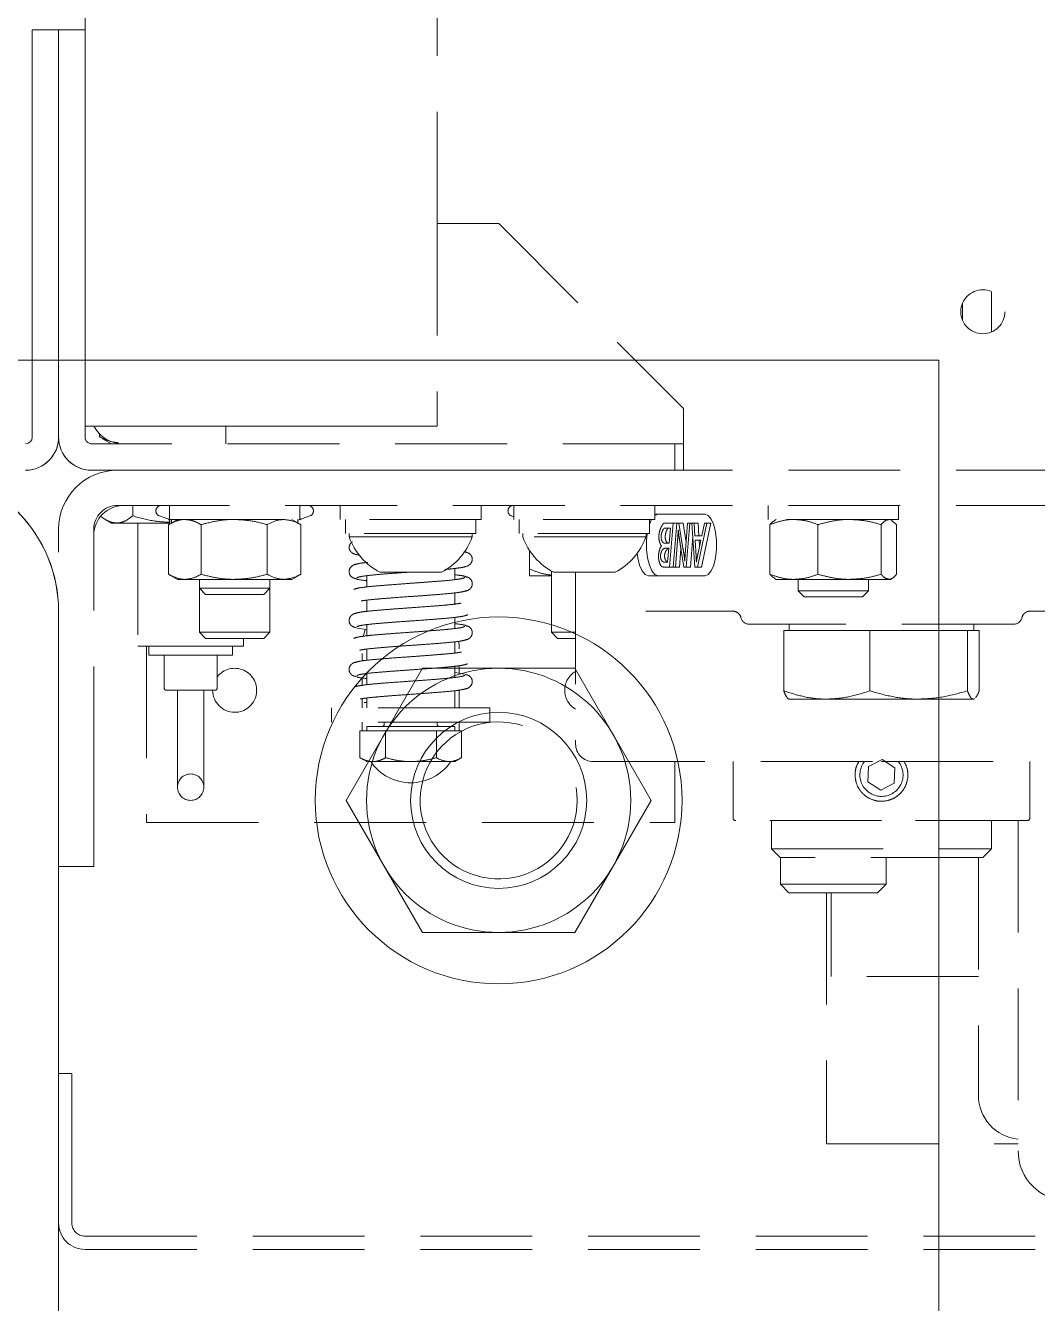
# Model space of a CAD drawing. Header units: millimetres. Extents: x 5227 to 261376, y 53707 to 123566.
# Drawn here: x 56489.9 to 56604.8, y 106778.9 to 106924 of the extents above; entities that cross this region are included whole.
import ezdxf

# ---------------------------------------------------------------- set-up
doc = ezdxf.new("R2010")
doc.units = ezdxf.units.MM
doc.linetypes.add('HIDDEN', pattern=[9.525, 6.35, -3.175])
doc.layers.get('0').update_dxf_attribs({"lineweight": 0})
for name, color, linetype, lineweight in [('PV_DIMENTION_SECOND_ROMANS', 7, 'Continuous', 0), ('PV_STEEL_BOX&PIPE_SECTION', 6, 'Continuous', 0), ('PV_STEEL_PLATE', 4, 'Continuous', 0)]:
    doc.layers.add(name, color=color, linetype=linetype, lineweight=lineweight)

# ---------------------------------------------------------------- blocks, each defined once
blk = doc.blocks.new('SHS 200X8.0TK')
at = {"layer": 'PV_STEEL_BOX&PIPE_SECTION', "linetype": 'ByBlock'}
blk.add_lwpolyline([(-84, 100), (84, 100, -0.414214), (100, 84), (100, -84, -0.414214), (84, -100), (-84, -100, -0.414214), (-100, -84), (-100, 84, -0.414214)], format="xyb", close=True, dxfattribs=at)
blk = doc.blocks.new('G$C8B689587')
at = {"color": 0}
blk.add_lwpolyline([(-18, -10.39), (0, -20.78), (18, -10.39), (18, 10.39), (0, 20.78), (-18, 10.39)], close=True, dxfattribs=at)
for radius in [25, 12]:
    blk.add_circle((0, 0), radius, dxfattribs=at)
at = {"color": 8}
blk.add_circle((0, 0), 18, dxfattribs=at)
blk.add_arc((0, 0), 10.7, 260.6127, 197.7322, dxfattribs=at)
blk = doc.blocks.new('G$C42F62ED0')
at = {"layer": 'PV_STEEL_PLATE'}
blk.add_lwpolyline([(112.5, 200), (112.5, -200), (-112.5, -200), (-112.5, 200)], close=True, dxfattribs=at)
at = {"xscale": 0.8333333333333334, "yscale": 0.8333333333333334, "zscale": 0.8333333333333334, "rotation": 180}
blk.add_blockref('G$C8B689587', (62.5, 150), dxfattribs=at)
at = {"layer": 'PV_STEEL_BOX&PIPE_SECTION', "linetype": 'ByBlock'}
blk.add_blockref('SHS 200X8.0TK', (0, 0), dxfattribs=at)
blk = doc.blocks.new('5251YJ5ET1M5TU')
at = {"color": 252, "linetype": 'HIDDEN', "lineweight": 0, "ltscale": 2}
for p, q in [((51918.39, 114445.35), (51918.39, 109855.35)), ((51958.39, 109878.35), (51958.39, 109980.35)), ((51915.39, 109900.35), (51918.39, 109900.35)), ((51918.39, 109900.35), (51918.39, 109854.1)), ((51963.12, 109878.35), (51958.39, 109878.35)), ((51958.39, 109878.35), (51958.39, 109855.35)), ((51963.12, 109878.35), (51965.39, 109878.35)), ((51965.39, 109878.35), (51986.39, 109857.35)), ((52018.07, 109867.42), (52018.07, 109869.29)), ((52021.37, 109866.05), (52021.37, 109870.65)), ((51986.39, 109857.35), (51986.39, 109855.09)), ((51934.39, 109855.35), (51934.39, 109853.35)), ((51952.39, 109855.35), (51958.39, 109855.35)), ((51986.39, 109850.35), (51986.39, 109855.09)), ((51985.39, 109853.35), (51919.14, 109853.35)), ((51920.02, 109854.16), (51920.02, 109854.51)), ((51920.4, 109853.94), (51920.02, 109854.16)), ((51920.38, 109853.93), (51921.39, 109853.35)), ((51985.28, 109853.35), (51985.59, 109853.35)), ((51985.39, 109853.35), (51985.39, 109850.35)), ((51985.59, 109853.35), (51986.39, 109853.35)), ((51985.39, 109850.35), (51919.14, 109850.35)), ((51921.39, 109850.35), (51921.31, 109850.31)), ((51922.09, 109850.35), (52345.39, 109850.35)), ((51922.09, 109846.35), (52345.39, 109846.35)), ((51923.81, 109846.35), (51923.81, 109845.16)), ((51927.99, 109846.35), (51927.99, 109844.75)), ((51942.79, 109844.75), (51942.79, 109846.35)), ((51947.39, 109846.35), (51947.39, 109844.75)), ((51963.39, 109844.75), (51963.39, 109846.35)), ((51967.12, 109846.35), (51967.12, 109844.75)), ((51983.12, 109844.75), (51983.12, 109846.35)), ((51995.99, 109846.35), (51995.99, 109844.75)), ((52010.79, 109844.75), (52010.79, 109846.35)), ((51920.75, 109844.72), (51921.39, 109844.35)), ((51926.84, 109845.15), (51928.2, 109844.66)), ((51928.89, 109844.75), (51927.85, 109844.15)), ((51927.99, 109844.75), (51942.79, 109844.75)), ((51928.2, 109844.35), (51928.2, 109844.75)), ((51942.93, 109844.15), (51941.89, 109844.75)), ((51942.58, 109844.66), (51943.93, 109845.15)), ((51942.58, 109844.35), (51942.58, 109844.75)), ((51942.93, 109844.79), (51942.85, 109844.71)), ((51963.39, 109844.75), (51947.39, 109844.75)), ((51947.99, 109844.75), (51947.99, 109843.15)), ((51962.79, 109843.15), (51962.79, 109844.75)), ((51966.84, 109845.15), (51967.12, 109845.05)), ((51983.12, 109844.75), (51967.12, 109844.75)), ((51967.72, 109844.75), (51967.72, 109843.15)), ((51982.52, 109843.15), (51982.52, 109844.75)), ((51982.76, 109844.75), (51982.52, 109844.2)), ((51983.12, 109845.35), (51988.83, 109845.35)), ((52010.79, 109844.75), (51995.99, 109844.75)), ((51996.89, 109844.75), (51996.71, 109844.65)), ((52010.07, 109844.65), (52009.89, 109844.75)), ((52010.06, 109844.61), (52010.58, 109844.17)), ((51915.39, 109764.85), (51915.39, 109843.65)), ((51919.39, 109815.35), (51919.39, 109843.65)), ((51921.39, 109844.35), (51921.97, 109844.35)), ((51921.97, 109844.35), (51928.02, 109844.35)), ((51924.39, 109844.35), (51924.39, 109830.35)), ((51927.88, 109838.53), (51927.88, 109844.17)), ((51931.58, 109838.53), (51931.58, 109844.17)), ((51939.09, 109838.53), (51939.09, 109844.17)), ((51942.89, 109838.53), (51942.89, 109844.17)), ((51962.79, 109843.15), (51947.99, 109843.15)), ((51948.39, 109843.15), (51948.39, 109842.77)), ((51962.39, 109842.77), (51962.39, 109843.15)), ((51982.52, 109843.15), (51967.72, 109843.15)), ((51968.12, 109843.15), (51968.12, 109842.77)), ((51982.12, 109842.77), (51982.12, 109843.15)), ((51984.2, 109843.75), (51984.66, 109843.75)), ((51984.25, 109844.35), (51985.19, 109844.35)), ((51984.89, 109843.78), (51984.44, 109843.78)), ((51984.75, 109842.06), (51984.89, 109843.78)), ((51985.19, 109844.35), (51984.79, 109839.35)), ((51985.19, 109844.35), (51985.61, 109844.35)), ((51985.22, 109839.35), (51985.61, 109844.35)), ((51985.61, 109844.35), (51985.86, 109844.35)), ((51985.86, 109844.35), (51986.32, 109841.46)), ((51985.86, 109844.35), (51986.33, 109844.35)), ((51986.68, 109842.15), (51986.33, 109844.35)), ((51986.61, 109841.3), (51986.85, 109844.35)), ((51987.1, 109844.35), (51986.7, 109839.35)), ((51986.85, 109844.35), (51987.1, 109844.35)), ((51987.1, 109844.35), (51987.34, 109844.35)), ((51987.66, 109839.35), (51987.34, 109844.35)), ((51987.34, 109844.35), (51987.59, 109844.35)), ((51987.59, 109844.35), (51987.68, 109842.91)), ((51987.59, 109844.35), (51988.05, 109844.35)), ((51989.03, 109844.35), (51987.96, 109839.35)), ((51988.14, 109842.91), (51988.05, 109844.35)), ((51988.42, 109839.35), (51989.49, 109844.35)), ((51988.45, 109842.91), (51988.75, 109844.35)), ((51988.75, 109844.35), (51989.03, 109844.35)), ((51989.03, 109844.35), (51989.49, 109844.35)), ((51996.2, 109838.53), (51996.2, 109844.17)), ((52001.65, 109838.53), (52001.65, 109844.17)), ((52008.84, 109838.53), (52008.84, 109844.17)), ((52010.58, 109838.53), (52010.58, 109844.17)), ((51957.08, 109842.77), (51948.39, 109842.77)), ((51962.39, 109842.77), (51957.08, 109842.77)), ((51982.12, 109842.77), (51968.12, 109842.77)), ((51968.2, 109842.53), (51968.2, 109842.57)), ((51984.25, 109842.06), (51984.75, 109842.06)), ((51985.7, 109842.29), (51985.46, 109839.35)), ((51987.16, 109839.35), (51987.44, 109842.83)), ((51987.68, 109842.91), (51988.45, 109842.91)), ((51988.34, 109842.4), (51987.71, 109842.4)), ((51987.71, 109842.4), (51987.78, 109841.14)), ((51988.03, 109840.92), (51988.34, 109842.4)), ((51988.17, 109842.4), (51988.21, 109841.78)), ((51968.89, 109841.24), (51968.89, 109839.15)), ((51984.71, 109841.49), (51984.3, 109841.49)), ((51984.58, 109839.92), (51984.71, 109841.49)), ((51985.93, 109839.35), (51986.09, 109841.42)), ((51986.43, 109839.35), (51986.12, 109841.23)), ((51956.23, 109838.75), (51951.89, 109838.75)), ((51958.89, 109838.75), (51956.23, 109838.75)), ((51960.39, 109837.92), (51960.39, 109839.19)), ((51971.39, 109838.88), (51971.39, 109831.94)), ((51978.62, 109838.75), (51971.62, 109838.75)), ((51974.12, 109838.75), (51974.12, 109819.25)), ((51984.16, 109839.92), (51984.58, 109839.92)), ((51984.79, 109839.35), (51984.19, 109839.35)), ((51985.22, 109839.35), (51984.79, 109839.35)), ((51985.46, 109839.35), (51985.22, 109839.35)), ((51985.46, 109839.35), (51985.93, 109839.35)), ((51986.7, 109839.35), (51986.43, 109839.35)), ((51987.16, 109839.35), (51986.7, 109839.35)), ((51987.96, 109839.35), (51987.66, 109839.35)), ((51988.42, 109839.35), (51987.96, 109839.35)), ((51927.85, 109838.55), (51928.89, 109837.95)), ((51928.89, 109837.95), (51929.73, 109837.95)), ((51929.73, 109837.95), (51935.33, 109837.95)), ((51931.39, 109837.95), (51931.39, 109836.94)), ((51935.33, 109837.95), (51940.99, 109837.95)), ((51939.39, 109836.94), (51939.39, 109837.95)), ((51940.99, 109837.95), (51941.89, 109837.95)), ((51941.89, 109837.95), (51942.93, 109838.55)), ((51950.39, 109838.36), (51950.39, 109837.09)), ((51971.39, 109838.35), (51968.89, 109838.35)), ((51988.83, 109838.35), (51982.39, 109838.35)), ((51996.71, 109838.06), (51996.89, 109837.95)), ((51996.89, 109837.95), (51998.92, 109837.95)), ((51998.92, 109837.95), (52005.25, 109837.95)), ((51999.39, 109837.95), (51999.39, 109836.64)), ((52005.25, 109837.95), (52009.71, 109837.95)), ((52007.39, 109836.64), (52007.39, 109837.95)), ((52009.71, 109837.95), (52009.89, 109837.95)), ((52009.89, 109837.95), (52010.07, 109838.06)), ((51931.39, 109836.94), (51931.39, 109831.94)), ((51931.39, 109836.94), (51932.08, 109836.25)), ((51931.39, 109836.94), (51939.39, 109836.94)), ((51932.08, 109836.25), (51938.7, 109836.25)), ((51938.7, 109836.25), (51939.39, 109836.94)), ((51939.39, 109831.94), (51939.39, 109836.94)), ((51960.39, 109835.14), (51960.39, 109836.41)), ((51999.39, 109836.64), (52000.08, 109835.95)), ((51999.39, 109836.64), (52007.39, 109836.64)), ((52000.08, 109835.95), (52006.7, 109835.95)), ((52006.7, 109835.95), (52007.39, 109836.64)), ((51950.39, 109835.59), (51950.39, 109834.31)), ((51960.39, 109832.37), (51960.39, 109833.64)), ((51982.1, 109834.35), (51991.93, 109834.35)), ((51991.93, 109834.35), (51991.98, 109834.36)), ((51992.89, 109833.69), (51992.88, 109833.67)), ((52024.85, 109833.67), (52024.84, 109833.69)), ((52025.76, 109834.36), (52025.8, 109834.35)), ((52025.8, 109834.35), (52035.64, 109834.35)), ((51931.39, 109831.94), (51932.08, 109831.25)), ((51931.39, 109831.94), (51937.73, 109831.94)), ((51937.73, 109831.94), (51939.39, 109831.94)), ((51938.7, 109831.25), (51939.39, 109831.94)), ((51949.26, 109832.42), (51950.39, 109832.24)), ((51950.39, 109832.81), (51950.39, 109831.54)), ((51971.39, 109831.94), (51972.08, 109831.25)), ((51971.39, 109831.94), (51974.12, 109831.94)), ((51997.76, 109832.15), (51997.76, 109825.29)), ((51997.76, 109832.15), (52002.64, 109832.15)), ((51998.37, 109832.85), (51998.37, 109832.15)), ((52002.64, 109832.15), (52007.53, 109832.15)), ((52007.53, 109832.15), (52007.53, 109825.29)), ((52007.53, 109832.15), (52013.08, 109832.15)), ((52013.08, 109832.15), (52018.63, 109832.15)), ((52018.63, 109832.15), (52018.63, 109825.29)), ((52018.63, 109832.15), (52019.3, 109832.15)), ((52019.3, 109832.15), (52019.97, 109832.15)), ((52019.37, 109832.15), (52019.37, 109832.85)), ((52019.97, 109832.15), (52019.97, 109825.29)), ((51930.39, 109830.35), (51924.39, 109830.35)), ((51925.39, 109830.35), (51925.39, 109810.35)), ((51925.64, 109830.35), (51925.64, 109829.35)), ((51936.39, 109830.35), (51930.39, 109830.35)), ((51932.08, 109831.25), (51937.33, 109831.25)), ((51935.14, 109829.35), (51935.14, 109830.35)), ((51936.39, 109830.35), (51936.39, 109831.25)), ((51937.33, 109831.25), (51938.7, 109831.25)), ((51950.39, 109830.03), (51950.39, 109828.76)), ((51960.39, 109829.59), (51960.39, 109830.86)), ((51960.86, 109830.92), (51960.89, 109830.35)), ((51960.89, 109830.35), (51960.89, 109830.08)), ((51972.08, 109831.25), (51974.12, 109831.25)), ((51930.39, 109829.35), (51925.64, 109829.35)), ((51927.39, 109829.35), (51927.39, 109825.6)), ((51935.14, 109829.35), (51930.39, 109829.35)), ((51933.39, 109825.6), (51933.39, 109829.35)), ((51949.89, 109828.69), (51949.89, 109829.54)), ((51950.39, 109827.25), (51950.39, 109825.99)), ((51960.39, 109826.81), (51960.39, 109828.08)), ((51961.5, 109827.2), (51960.39, 109827.37)), ((51960.89, 109828.14), (51960.89, 109827.3)), ((51949.89, 109825.91), (51949.89, 109826.77)), ((51930.39, 109825.35), (51927.64, 109825.35)), ((51928.89, 109825.35), (51928.89, 109819.35)), ((51933.14, 109825.35), (51930.39, 109825.35)), ((51931.89, 109819.35), (51931.89, 109825.35)), ((51949.89, 109823.35), (51949.89, 109824.41)), ((51950.39, 109824.48), (51950.39, 109823.35)), ((51960.39, 109823.35), (51960.39, 109825.31)), ((51960.89, 109825.37), (51960.89, 109823.35)), ((51998.3, 109824.39), (51998.37, 109824.35)), ((52002.64, 109824.35), (51998.37, 109824.35)), ((52002.64, 109824.35), (52013.08, 109824.35)), ((52019.3, 109824.35), (52013.08, 109824.35)), ((52019.43, 109824.43), (52019.3, 109824.35)), ((52019.3, 109824.35), (52019.37, 109824.35)), ((52019.37, 109824.35), (52019.43, 109824.39)), ((51946.39, 109823.35), (51946.39, 109821.75)), ((51964.39, 109823.35), (51946.39, 109823.35)), ((51964.39, 109821.75), (51964.39, 109823.35)), ((51964.39, 109821.75), (51946.39, 109821.75)), ((51949.89, 109820.75), (51949.89, 109821.75)), ((51952.39, 109821.75), (51952.39, 109821.5)), ((51958.39, 109821.5), (51958.39, 109821.75)), ((51960.89, 109821.75), (51960.89, 109820.75)), ((51949.61, 109820.75), (51949.61, 109817.7)), ((51949.61, 109820.75), (51951.08, 109820.75)), ((51950.39, 109821.25), (51950.39, 109820.75)), ((51950.39, 109821.25), (51959.74, 109821.25)), ((51951.08, 109820.75), (51952.54, 109820.75)), ((51952.54, 109820.75), (51952.54, 109817.7)), ((51952.54, 109820.75), (51955.43, 109820.75)), ((51955.43, 109820.75), (51958.32, 109820.75)), ((51958.32, 109820.75), (51958.32, 109817.7)), ((51958.32, 109820.75), (51959.74, 109820.75)), ((51959.74, 109821.25), (51960.39, 109821.25)), ((51959.74, 109820.75), (51961.16, 109820.75)), ((51960.39, 109820.75), (51960.39, 109821.25)), ((51961.16, 109820.75), (51961.16, 109817.7)), ((51928.89, 109819.35), (51928.89, 109814.35)), ((51931.89, 109814.35), (51931.89, 109819.35)), ((51949.64, 109817.68), (51950.39, 109817.25)), ((51950.39, 109817.25), (51951.08, 109817.25)), ((51951.08, 109817.25), (51955.43, 109817.25)), ((51955.43, 109817.25), (51959.74, 109817.25)), ((51959.74, 109817.25), (51960.39, 109817.25)), ((51960.39, 109817.25), (51961.13, 109817.68)), ((51985.39, 109810.35), (51985.39, 109817.25)), ((51992.02, 109817.25), (51992.02, 109810.85)), ((52007.4, 109816.68), (52008.94, 109817.48)), ((52008.87, 109817.25), (52008.86, 109817.25)), ((52010.4, 109816.55), (52008.94, 109817.48)), ((52025.72, 109810.85), (52025.72, 109817.25)), ((52007.33, 109814.95), (52007.4, 109816.68)), ((52010.33, 109814.82), (52010.4, 109816.55)), ((51919.39, 109815.35), (51919.39, 109805.35)), ((52007.33, 109814.95), (52008.79, 109814.02)), ((52010.33, 109814.82), (52008.79, 109814.02)), ((52008.39, 109812.79), (52008.74, 109812.75)), ((51925.39, 109810.35), (51985.39, 109810.35)), ((51996.37, 109810.55), (51996.37, 109807.35)), ((52021.37, 109807.35), (52021.37, 109810.55)), ((52024.39, 109810.55), (52024.39, 109773.05)), ((51996.37, 109807.35), (51997.37, 109806.35)), ((51996.37, 109807.35), (52021.37, 109807.35)), ((52020.37, 109806.35), (52021.37, 109807.35)), ((52020.37, 109806.35), (51997.37, 109806.35)), ((51997.39, 109806.35), (51997.39, 109803.32)), ((52009.39, 109803.32), (52009.39, 109806.35)), ((52019.89, 109806.35), (52019.89, 109779.35)), ((51919.39, 109805.35), (51915.39, 109805.35)), ((51997.39, 109803.32), (51998.35, 109802.35)), ((51997.39, 109803.32), (52009.39, 109803.32)), ((52008.42, 109802.35), (52009.39, 109803.32)), ((51998.35, 109802.35), (52008.42, 109802.35)), ((52002.64, 109802.35), (52002.64, 109773.85)), ((52003.14, 109792.85), (52003.14, 109802.35)), ((52019.89, 109792.85), (52003.14, 109792.85)), ((51915.39, 109781.85), (51916.89, 109781.85)), ((51916.89, 109781.85), (51916.89, 109771.85)), ((52002.64, 109773.85), (52024.39, 109773.85)), ((51916.89, 109771.85), (51916.89, 109764.85)), ((51918.39, 109763.35), (52050.89, 109763.35)), ((51918.39, 109761.85), (52050.89, 109761.85))]:
    blk.add_line(p, q, dxfattribs=at)
at = {"color": 7, "linetype": 'Continuous', "lineweight": 15}
for p, q in [((51915.39, 109900.35), (51912.39, 109900.35)), ((51912.39, 109900.35), (51912.39, 109854.1)), ((51915.39, 109854.1), (51915.39, 109900.35)), ((51918.39, 109855.35), (51952.39, 109855.35))]:
    blk.add_line(p, q, dxfattribs=at)
at = {"color": 252, "linetype": 'HIDDEN', "lineweight": 0, "ltscale": 2, "flags": 128}
for points in [[(51983.5, 109845.35), (51983.12, 109845.21), (51983.12, 109845.2)], [(51988.83, 109845.35), (51989.2, 109845.21), (51989.54, 109844.8), (51989.83, 109844.14), (51990.03, 109843.31), (51990.14, 109842.35), (51990.14, 109841.35), (51990.03, 109840.4), (51989.83, 109839.56), (51989.54, 109838.91), (51989.2, 109838.49), (51988.83, 109838.35)], [(51982.27, 109843.15), (51982.19, 109842.35), (51982.19, 109841.35), (51982.29, 109840.4), (51982.5, 109839.56), (51982.78, 109838.91), (51983.12, 109838.49), (51983.5, 109838.35)], [(51982.39, 109838.35), (51982.01, 109838.49), (51981.67, 109838.91), (51981.39, 109839.56), (51981.18, 109840.4), (51981.11, 109840.9)], [(51950.01, 109831.53), (51950.02, 109831.58), (51950.23, 109832.27)]]:
    blk.add_lwpolyline(points, dxfattribs=at)
at = {"color": 252, "linetype": 'HIDDEN', "lineweight": 0, "ltscale": 2}
for centre, radius in [((52020.39, 109868.35), 2.5), ((51930.39, 109814.35), 1.5)]:
    blk.add_circle(centre, radius, dxfattribs=at)
for centre, radius, start, end in [((51922.72, 109857.09), 3.74, 207.6943, 270), ((51919.14, 109854.1), 3.75, 180, 270), ((51919.12, 109854.09), 3.74, 180, 270), ((51919.14, 109854.1), 0.75, 180, 270), ((51922.09, 109843.65), 6.7, 90, 180), ((51922.79, 109842.95), 3.4, 90, 180), ((51922.09, 109843.65), 2.7, 90, 180), ((51927.06, 109845.73), 0.619, 90, 250), ((51943.72, 109845.73), 0.619, 290, 90), ((51967.06, 109845.73), 0.619, 90, 250), ((51955.39, 109845.33), 7.45, 200.0947, 241.9941), ((51955.39, 109845.33), 7.45, 298.0059, 339.9053), ((51975.12, 109845.33), 7.45, 200.0947, 241.9941), ((51975.12, 109845.33), 7.45, 298.0059, 339.9053), ((51993.87, 109833.85), 1, 190.7555, 270), ((52023.87, 109833.85), 1, 270, 349.2445), ((51935.39, 109825.35), 2.5, 270, 143.1301), ((51975.39, 109825.35), 2.5, 120.5307, 239.4693), ((51927.64, 109825.6), 0.25, 180, 270), ((51935.39, 109825.35), 2.5, 180, 270), ((51933.14, 109825.6), 0.25, 270, 0), ((51952.14, 109821.5), 0.25, 270, 0), ((51958.64, 109821.5), 0.25, 180, 270), ((51976.12, 109819.25), 2, 180, 270), ((51955.39, 109820.35), 5.5, 214.3077, 325.6923), ((52008.87, 109815.75), 3, 149.3157, 181.6627), ((52008.87, 109815.75), 2.45, 141.6561, 267.5764), ((52008.87, 109815.75), 2.45, 267.5764, 38.5367), ((52008.87, 109815.75), 3, 285.4501, 30.6638), ((51992.32, 109810.85), 0.3, 180, 270), ((52025.42, 109810.85), 0.3, 270, 0), ((52024.89, 109779.35), 5, 180, 264.2608), ((52030.09, 109773.05), 5.7, 180, 270), ((51918.39, 109764.85), 3, 180, 270), ((51918.39, 109764.85), 1.5, 180, 270)]:
    blk.add_arc(centre, radius, start, end, dxfattribs=at)
at = {"color": 7, "linetype": 'Continuous', "lineweight": 15}
for centre, radius in [((51911.64, 109854.1), 0.75), ((51911.64, 109854.1), 3.75), ((51911.65, 109854.09), 3.74)]:
    blk.add_arc(centre, radius, 270, 0, dxfattribs=at)
at = {"color": 252, "linetype": 'HIDDEN', "lineweight": 0, "ltscale": 2}
for points, knots in [([(51922.19, 109853.45), (51921.92, 109853.49), (51921.18, 109853.59), (51920.47, 109853.94), (51920.02, 109854.16)], [0, 0, 0, 0, 0.370955, 1, 1, 1, 1]), ([(51920.13, 109845.16), (51920.43, 109844.93), (51921.03, 109844.48), (51921.66, 109844.39), (51921.97, 109844.35)], [0, 0, 0, 0, 0.495458, 1, 1, 1, 1]), ([(51921.97, 109844.35), (51922.02, 109844.35), (51922.35, 109844.36), (51922.97, 109844.54), (51923.53, 109844.95), (51923.81, 109845.16)], [0, 0, 0, 0, 0.07009, 0.530784, 1, 1, 1, 1]), ([(51923.81, 109845.16), (51924.65, 109844.92), (51926.03, 109844.54), (51927.45, 109844.46), (51928.02, 109844.43)], [0, 0, 0, 0, 0.602622, 1, 1, 1, 1]), ([(51928.02, 109844.42), (51928.02, 109844.47), (51928.01, 109844.57), (51927.94, 109844.7), (51927.87, 109844.76), (51927.84, 109844.79)], [0, 0, 0, 0, 0.369759, 0.738, 1, 1, 1, 1]), ([(51929.73, 109844.75), (51929.69, 109844.75), (51929.36, 109844.75), (51928.73, 109844.62), (51928.17, 109844.32), (51927.88, 109844.17)], [0, 0, 0, 0, 0.070077, 0.530778, 1, 1, 1, 1]), ([(51931.58, 109844.17), (51931.28, 109844.33), (51930.67, 109844.66), (51930.05, 109844.72), (51929.73, 109844.75)], [0, 0, 0, 0, 0.495458, 1, 1, 1, 1]), ([(51935.33, 109844.75), (51935.25, 109844.75), (51934.57, 109844.75), (51933.3, 109844.62), (51932.16, 109844.32), (51931.58, 109844.17)], [0, 0, 0, 0, 0.070077, 0.530778, 1, 1, 1, 1]), ([(51939.09, 109844.17), (51938.48, 109844.33), (51937.25, 109844.66), (51935.98, 109844.72), (51935.33, 109844.75)], [0, 0, 0, 0, 0.495458, 1, 1, 1, 1]), ([(51940.99, 109844.75), (51940.82, 109844.74), (51940.17, 109844.71), (51939.55, 109844.4), (51939.09, 109844.17)], [0, 0, 0, 0, 0.268634, 1, 1, 1, 1]), ([(51942.89, 109844.17), (51942.73, 109844.26), (51942.11, 109844.6), (51941.47, 109844.69), (51940.99, 109844.75)], [0, 0, 0, 0, 0.257551, 1, 1, 1, 1]), ([(51998.92, 109844.75), (51998.86, 109844.75), (51998.37, 109844.75), (51997.45, 109844.62), (51996.62, 109844.32), (51996.2, 109844.17)], [0, 0, 0, 0, 0.070077, 0.530778, 1, 1, 1, 1]), ([(51996.2, 109844.17), (51996.27, 109844.26), (51996.44, 109844.47), (51996.61, 109844.54), (51996.71, 109844.57)], [0, 0, 0, 0, 0.43153, 1, 1, 1, 1]), ([(52001.65, 109844.17), (52001.21, 109844.33), (52000.32, 109844.66), (51999.39, 109844.72), (51998.92, 109844.75)], [0, 0, 0, 0, 0.495458, 1, 1, 1, 1]), ([(52005.25, 109844.75), (52005.16, 109844.75), (52004.52, 109844.75), (52003.3, 109844.62), (52002.21, 109844.32), (52001.65, 109844.17)], [0, 0, 0, 0, 0.070077, 0.530778, 1, 1, 1, 1]), ([(52008.84, 109844.17), (52008.26, 109844.33), (52007.08, 109844.66), (52005.86, 109844.72), (52005.25, 109844.75)], [0, 0, 0, 0, 0.495458, 1, 1, 1, 1]), ([(52008.84, 109844.17), (52008.92, 109844.26), (52009.2, 109844.6), (52009.49, 109844.69), (52009.71, 109844.75)], [0, 0, 0, 0, 0.257551, 1, 1, 1, 1]), ([(51983.57, 109842.77), (51983.58, 109842.85), (51983.59, 109843.08), (51983.69, 109843.52), (51983.87, 109843.98), (51984.07, 109844.29), (51984.2, 109844.34), (51984.25, 109844.35)], [0, 0, 0, 0, 0.093436, 0.276751, 0.597142, 0.852965, 1, 1, 1, 1]), ([(51984.2, 109843.75), (51984.19, 109843.75), (51984.15, 109843.73), (51984.11, 109843.68), (51984.07, 109843.63), (51984.03, 109843.56), (51984, 109843.49), (51983.96, 109843.41), (51983.93, 109843.32), (51983.9, 109843.23), (51983.88, 109843.13), (51983.86, 109843.05), (51983.84, 109842.93), (51983.84, 109842.84), (51983.83, 109842.77)], [0, 0, 0, 0, 0.069719, 0.192371, 0.253501, 0.314627, 0.437053, 0.498172, 0.55929, 0.681711, 0.742837, 0.803972, 0.865123, 1, 1, 1, 1]), ([(51984.44, 109843.78), (51984.41, 109843.78), (51984.35, 109843.78), (51984.27, 109843.78), (51984.23, 109843.76), (51984.2, 109843.75)], [0, 0, 0, 0, 0.394435, 0.696732, 1, 1, 1, 1]), ([(51984.66, 109843.75), (51984.65, 109843.75), (51984.62, 109843.73), (51984.57, 109843.68), (51984.53, 109843.63), (51984.49, 109843.56), (51984.46, 109843.49), (51984.43, 109843.41), (51984.39, 109843.32), (51984.37, 109843.23), (51984.34, 109843.13), (51984.33, 109843.05), (51984.31, 109842.93), (51984.3, 109842.84), (51984.3, 109842.77)], [0, 0, 0, 0, 0.069719, 0.192371, 0.253501, 0.314627, 0.437053, 0.498172, 0.55929, 0.681711, 0.742837, 0.803972, 0.865123, 1, 1, 1, 1]), ([(51984.89, 109843.78), (51984.86, 109843.78), (51984.81, 109843.78), (51984.74, 109843.78), (51984.69, 109843.76), (51984.66, 109843.75)], [0, 0, 0, 0, 0.35329, 0.676127, 1, 1, 1, 1]), ([(51985.78, 109843.59), (51985.77, 109843.43), (51985.76, 109843.13), (51985.73, 109842.69), (51985.71, 109842.42), (51985.7, 109842.29)], [0, 0, 0, 0, 0.376575, 0.688232, 1, 1, 1, 1]), ([(51985.89, 109842.67), (51985.88, 109842.75), (51985.86, 109842.91), (51985.83, 109843.21), (51985.8, 109843.44), (51985.78, 109843.59)], [0, 0, 0, 0, 0.258306, 0.51659, 1, 1, 1, 1]), ([(51948.76, 109842.22), (51948.69, 109842.17), (51948.49, 109842.03), (51948.36, 109841.64), (51948.43, 109841.29), (51948.62, 109841.04), (51948.91, 109840.84), (51949.14, 109840.77), (51949.45, 109840.72), (51949.55, 109840.71)], [0, 0, 0, 0, 0.098274, 0.27668, 0.418975, 0.517794, 0.613099, 0.883084, 1, 1, 1, 1]), ([(51983.53, 109840.54), (51983.54, 109840.63), (51983.55, 109840.87), (51983.63, 109841.23), (51983.74, 109841.57), (51983.84, 109841.69), (51983.88, 109841.75)], [0, 0, 0, 0, 0.160219, 0.454509, 0.778367, 1, 1, 1, 1]), ([(51983.88, 109841.75), (51983.85, 109841.79), (51983.76, 109841.9), (51983.66, 109842.19), (51983.59, 109842.5), (51983.58, 109842.69), (51983.57, 109842.77)], [0, 0, 0, 0, 0.2245, 0.582962, 0.81696, 1, 1, 1, 1]), ([(51983.83, 109842.77), (51983.84, 109842.72), (51983.84, 109842.6), (51983.88, 109842.42), (51983.97, 109842.23), (51984.1, 109842.08), (51984.2, 109842.07), (51984.25, 109842.06)], [0, 0, 0, 0, 0.110158, 0.247528, 0.44464, 0.727078, 1, 1, 1, 1]), ([(51984.3, 109842.77), (51984.3, 109842.72), (51984.3, 109842.6), (51984.35, 109842.42), (51984.43, 109842.23), (51984.56, 109842.08), (51984.66, 109842.07), (51984.71, 109842.06)], [0, 0, 0, 0, 0.110158, 0.247528, 0.44464, 0.727078, 1, 1, 1, 1]), ([(51986.12, 109841.23), (51986.1, 109841.38), (51986.04, 109841.7), (51985.97, 109842.18), (51985.92, 109842.51), (51985.89, 109842.67)], [0, 0, 0, 0, 0.319795, 0.659841, 1, 1, 1, 1]), ([(51959.28, 109839.08), (51959.65, 109839.11), (51960.38, 109839.18), (51961.2, 109839.3), (51961.71, 109839.39), (51962.16, 109839.64), (51962.41, 109840.05), (51962.38, 109840.48), (51962.14, 109840.84), (51961.83, 109841.01), (51961.58, 109841.06), (51961.44, 109841.09)], [0, 0, 0, 0, 0.162218, 0.329166, 0.492238, 0.57164, 0.654461, 0.728243, 0.78376, 0.883274, 1, 1, 1, 1]), ([(51983.94, 109839.39), (51983.9, 109839.42), (51983.8, 109839.5), (51983.66, 109839.79), (51983.57, 109840.15), (51983.53, 109840.42), (51983.53, 109840.52), (51983.53, 109840.54)], [0, 0, 0, 0, 0.200372, 0.501468, 0.808492, 0.96837, 1, 1, 1, 1]), ([(51984.3, 109841.49), (51984.22, 109841.47), (51984.08, 109841.43), (51983.91, 109841.2), (51983.82, 109840.96), (51983.78, 109840.76), (51983.77, 109840.63), (51983.77, 109840.58)], [0, 0, 0, 0, 0.347878, 0.625456, 0.78878, 0.908922, 1, 1, 1, 1]), ([(51983.77, 109840.58), (51983.77, 109840.56), (51983.77, 109840.51), (51983.78, 109840.44), (51983.79, 109840.36), (51983.81, 109840.28), (51983.84, 109840.21), (51983.86, 109840.15), (51983.89, 109840.09), (51983.92, 109840.05), (51983.95, 109840.02), (51983.98, 109839.99), (51984, 109839.97), (51984.04, 109839.95), (51984.07, 109839.93), (51984.12, 109839.92), (51984.14, 109839.92), (51984.16, 109839.92)], [0, 0, 0, 0, 0.053497, 0.106836, 0.160112, 0.243957, 0.327723, 0.369511, 0.453216, 0.536895, 0.578674, 0.620452, 0.704076, 0.74585, 0.829444, 0.914545, 1, 1, 1, 1]), ([(51984.77, 109841.49), (51984.69, 109841.47), (51984.54, 109841.43), (51984.38, 109841.2), (51984.28, 109840.96), (51984.24, 109840.76), (51984.23, 109840.63), (51984.23, 109840.58)], [0, 0, 0, 0, 0.347878, 0.625456, 0.78878, 0.908922, 1, 1, 1, 1]), ([(51984.59, 109839.92), (51984.58, 109839.92), (51984.56, 109839.93), (51984.52, 109839.94), (51984.49, 109839.95), (51984.46, 109839.97), (51984.44, 109839.99), (51984.41, 109840.02), (51984.38, 109840.06), (51984.35, 109840.11), (51984.32, 109840.17), (51984.3, 109840.21), (51984.28, 109840.27), (51984.26, 109840.33), (51984.25, 109840.39), (51984.24, 109840.47), (51984.23, 109840.54), (51984.23, 109840.58)], [0, 0, 0, 0, 0.039848, 0.154228, 0.211383, 0.268542, 0.325705, 0.382871, 0.440042, 0.554645, 0.611831, 0.669022, 0.726221, 0.783431, 0.840656, 0.897909, 1, 1, 1, 1]), ([(51986.32, 109841.46), (51986.35, 109841.31), (51986.4, 109841), (51986.47, 109840.52), (51986.51, 109840.19), (51986.53, 109840.02)], [0, 0, 0, 0, 0.324834, 0.662217, 1, 1, 1, 1]), ([(51986.53, 109840.02), (51986.54, 109840.19), (51986.55, 109840.49), (51986.58, 109840.91), (51986.6, 109841.17), (51986.61, 109841.3)], [0, 0, 0, 0, 0.384961, 0.692393, 1, 1, 1, 1]), ([(51987.78, 109841.14), (51987.79, 109841.1), (51987.79, 109841.02), (51987.8, 109840.92), (51987.8, 109840.81), (51987.81, 109840.73), (51987.81, 109840.65), (51987.82, 109840.57), (51987.82, 109840.48), (51987.82, 109840.4), (51987.83, 109840.34), (51987.83, 109840.28), (51987.83, 109840.21), (51987.83, 109840.15), (51987.84, 109840.05), (51987.84, 109839.96), (51987.84, 109839.9)], [0, 0, 0, 0, 0.099594, 0.199189, 0.248986, 0.348581, 0.398378, 0.448175, 0.54777, 0.597567, 0.647364, 0.697161, 0.746958, 0.796756, 0.84756, 1, 1, 1, 1]), ([(51987.84, 109839.9), (51987.84, 109839.92), (51987.85, 109839.97), (51987.86, 109840.05), (51987.88, 109840.15), (51987.89, 109840.22), (51987.91, 109840.3), (51987.92, 109840.35), (51987.93, 109840.41), (51987.94, 109840.47), (51987.95, 109840.54), (51987.97, 109840.61), (51987.98, 109840.69), (51987.99, 109840.74), (51988.01, 109840.82), (51988.02, 109840.88), (51988.03, 109840.92)], [0, 0, 0, 0, 0.054943, 0.164834, 0.219777, 0.329666, 0.384609, 0.439552, 0.494494, 0.549437, 0.604379, 0.714266, 0.769208, 0.824151, 0.879093, 1, 1, 1, 1]), ([(51949.39, 109839.71), (51949.26, 109839.69), (51949.01, 109839.66), (51948.64, 109839.45), (51948.4, 109839.09), (51948.38, 109838.67), (51948.53, 109838.35), (51948.81, 109838.11), (51949.05, 109838.06), (51949.19, 109838.03)], [0, 0, 0, 0, 0.149002, 0.304097, 0.462497, 0.613671, 0.745749, 0.853236, 1, 1, 1, 1]), ([(51950.5, 109839.88), (51950.2, 109839.85), (51949.49, 109839.77), (51949.25, 109839.69), (51949.11, 109839.64)], [0, 0, 0, 0, 0.421619, 1, 1, 1, 1]), ([(51949.27, 109838.15), (51949.41, 109838.19), (51949.67, 109838.28), (51950.7, 109838.41), (51951.98, 109838.53), (51953.36, 109838.64), (51954.38, 109838.71), (51954.9, 109838.75), (51954.96, 109838.75)], [0, 0, 0, 0, 0.227346, 0.441104, 0.63554, 0.815752, 0.978256, 1, 1, 1, 1]), ([(51968.89, 109839.15), (51969.34, 109838.95), (51970.15, 109838.6), (51971.01, 109838.48), (51971.39, 109838.43)], [0, 0, 0, 0, 0.561643, 1, 1, 1, 1]), ([(51968.89, 109838.35), (51968.89, 109838.35), (51968.89, 109838.37), (51968.89, 109838.56), (51968.89, 109838.89), (51968.89, 109839.12), (51968.89, 109839.15)], [0, 0, 0, 0, 0.127652, 0.522597, 0.927522, 1, 1, 1, 1]), ([(51984.19, 109839.35), (51984.15, 109839.35), (51984.1, 109839.35), (51984.02, 109839.36), (51983.97, 109839.38), (51983.94, 109839.39)], [0, 0, 0, 0, 0.385083, 0.692098, 1, 1, 1, 1]), ([(51929.73, 109837.95), (51929.69, 109837.95), (51929.36, 109837.96), (51928.73, 109838.08), (51928.17, 109838.38), (51927.88, 109838.53)], [0, 0, 0, 0, 0.070077, 0.530778, 1, 1, 1, 1]), ([(51931.58, 109838.53), (51931.28, 109838.37), (51930.67, 109838.04), (51930.05, 109837.98), (51929.73, 109837.95)], [0, 0, 0, 0, 0.495458, 1, 1, 1, 1]), ([(51935.33, 109837.95), (51935.25, 109837.95), (51934.57, 109837.96), (51933.3, 109838.08), (51932.16, 109838.38), (51931.58, 109838.53)], [0, 0, 0, 0, 0.070077, 0.530778, 1, 1, 1, 1]), ([(51939.09, 109838.53), (51938.48, 109838.37), (51937.25, 109838.04), (51935.98, 109837.98), (51935.33, 109837.95)], [0, 0, 0, 0, 0.495458, 1, 1, 1, 1]), ([(51940.99, 109837.95), (51940.82, 109837.96), (51940.17, 109837.99), (51939.55, 109838.3), (51939.09, 109838.53)], [0, 0, 0, 0, 0.268634, 1, 1, 1, 1]), ([(51942.89, 109838.53), (51942.73, 109838.44), (51942.11, 109838.1), (51941.47, 109838.02), (51940.99, 109837.95)], [0, 0, 0, 0, 0.257551, 1, 1, 1, 1]), ([(51961.53, 109838.17), (51961.45, 109838.13), (51961.29, 109838.04), (51960.38, 109837.91), (51959.21, 109837.79), (51957.88, 109837.69), (51956.55, 109837.59), (51955, 109837.48), (51953.4, 109837.36), (51951.9, 109837.24), (51950.75, 109837.14), (51949.82, 109837.03), (51949.23, 109836.94), (51948.69, 109836.7), (51948.38, 109836.27), (51948.38, 109835.83), (51948.61, 109835.47), (51948.95, 109835.27), (51949.43, 109835.16), (51949.91, 109835.07), (51950.36, 109835.03), (51950.39, 109835.02)], [0, 0, 0, 0, 0.07983, 0.153861, 0.222508, 0.284632, 0.341737, 0.392484, 0.475668, 0.537987, 0.596436, 0.656505, 0.717664, 0.75007, 0.786212, 0.817496, 0.838934, 0.872745, 0.924452, 0.996096, 1, 1, 1, 1]), ([(51949.21, 109837.99), (51949.45, 109837.93), (51949.71, 109837.87), (51950.36, 109837.8), (51950.39, 109837.8)], [0, 0, 0, 0, 0.954751, 1, 1, 1, 1]), ([(51961.74, 109838.18), (51961.69, 109838.23), (51961.61, 109838.33), (51960.77, 109838.43), (51960.39, 109838.48)], [0, 0, 0, 0, 0.538625, 1, 1, 1, 1]), ([(51961.48, 109836.6), (51961.6, 109836.62), (51961.83, 109836.65), (51962.17, 109836.86), (51962.39, 109837.22), (51962.4, 109837.63), (51962.23, 109837.95), (51961.94, 109838.2), (51961.7, 109838.24), (51961.56, 109838.27)], [0, 0, 0, 0, 0.135401, 0.281565, 0.435424, 0.585862, 0.720408, 0.833298, 1, 1, 1, 1]), ([(51998.92, 109837.95), (51998.86, 109837.95), (51998.37, 109837.96), (51997.45, 109838.08), (51996.62, 109838.38), (51996.2, 109838.53)], [0, 0, 0, 0, 0.070077, 0.530778, 1, 1, 1, 1]), ([(51996.2, 109838.53), (51996.27, 109838.44), (51996.44, 109838.23), (51996.61, 109838.17), (51996.71, 109838.13)], [0, 0, 0, 0, 0.43153, 1, 1, 1, 1]), ([(52001.65, 109838.53), (52001.21, 109838.37), (52000.32, 109838.04), (51999.39, 109837.98), (51998.92, 109837.95)], [0, 0, 0, 0, 0.495458, 1, 1, 1, 1]), ([(52005.25, 109837.95), (52005.16, 109837.95), (52004.52, 109837.96), (52003.3, 109838.08), (52002.21, 109838.38), (52001.65, 109838.53)], [0, 0, 0, 0, 0.070077, 0.530778, 1, 1, 1, 1]), ([(52008.84, 109838.53), (52008.26, 109838.37), (52007.08, 109838.04), (52005.86, 109837.98), (52005.25, 109837.95)], [0, 0, 0, 0, 0.495458, 1, 1, 1, 1]), ([(52008.84, 109838.53), (52008.92, 109838.44), (52009.2, 109838.1), (52009.49, 109838.02), (52009.71, 109837.95)], [0, 0, 0, 0, 0.257551, 1, 1, 1, 1]), ([(52009.71, 109837.95), (52009.79, 109837.96), (52010.08, 109837.99), (52010.37, 109838.3), (52010.58, 109838.53)], [0, 0, 0, 0, 0.268634, 1, 1, 1, 1]), ([(51949.75, 109835.53), (51949.75, 109835.52), (51949.76, 109835.49), (51950.11, 109835.56), (51950.76, 109835.64), (51951.88, 109835.74), (51953.38, 109835.86), (51954.98, 109835.98), (51956.55, 109836.08), (51957.9, 109836.19), (51959.26, 109836.29), (51960.48, 109836.42), (51961.44, 109836.55), (51961.63, 109836.64), (51961.73, 109836.69)], [0, 0, 0, 0, 0.027192, 0.070216, 0.155729, 0.238759, 0.326337, 0.443037, 0.514314, 0.594726, 0.682501, 0.7799, 0.885473, 1, 1, 1, 1]), ([(51961.07, 109835.21), (51961.08, 109835.22), (51961.09, 109835.25), (51960.81, 109835.19), (51960.24, 109835.12), (51959.19, 109835.01), (51957.74, 109834.9), (51956.16, 109834.78), (51954.59, 109834.67), (51953.22, 109834.57), (51951.82, 109834.46), (51950.53, 109834.34), (51949.48, 109834.21), (51949.22, 109834.12), (51949.08, 109834.07)], [0, 0, 0, 0, 0.015952, 0.058195, 0.144454, 0.229638, 0.317332, 0.43648, 0.50814, 0.589264, 0.679292, 0.776946, 0.884753, 1, 1, 1, 1]), ([(51949.26, 109832.58), (51949.38, 109832.63), (51949.61, 109832.71), (51950.6, 109832.85), (51951.85, 109832.96), (51953.22, 109833.07), (51954.57, 109833.17), (51956.13, 109833.28), (51957.71, 109833.39), (51959.17, 109833.51), (51960.27, 109833.61), (51961.13, 109833.73), (51961.66, 109833.82), (51962.14, 109834.07), (51962.41, 109834.49), (51962.38, 109834.92), (51962.15, 109835.28), (51961.78, 109835.47), (51961.32, 109835.58), (51960.72, 109835.66), (51960.39, 109835.71)], [0, 0, 0, 0, 0.080571, 0.156348, 0.225308, 0.289126, 0.346834, 0.397913, 0.483022, 0.545513, 0.605498, 0.666448, 0.726491, 0.756746, 0.788991, 0.81743, 0.838232, 0.874173, 0.929154, 1, 1, 1, 1]), ([(51949.35, 109834.15), (51949.23, 109834.13), (51948.99, 109834.09), (51948.63, 109833.88), (51948.4, 109833.53), (51948.37, 109833.11), (51948.54, 109832.79), (51948.81, 109832.55), (51949.05, 109832.5), (51949.19, 109832.47)], [0, 0, 0, 0, 0.14565, 0.298757, 0.456361, 0.607677, 0.740537, 0.849285, 1, 1, 1, 1]), ([(51991.97, 109834.35), (51992.08, 109834.34), (51992.31, 109834.31), (51992.59, 109834.13), (51992.8, 109833.9), (51992.86, 109833.71), (51992.89, 109833.62)], [0, 0, 0, 0, 0.260611, 0.513579, 0.759784, 1, 1, 1, 1]), ([(51992.8, 109833.91), (51992.82, 109833.87), (51992.86, 109833.8), (51992.88, 109833.72), (51992.88, 109833.68)], [0, 0, 0, 0, 0.50305, 1, 1, 1, 1]), ([(52024.84, 109833.62), (52024.87, 109833.71), (52024.93, 109833.9), (52025.14, 109834.13), (52025.43, 109834.31), (52025.65, 109834.34), (52025.76, 109834.35)], [0, 0, 0, 0, 0.240216, 0.486421, 0.739389, 1, 1, 1, 1]), ([(52024.85, 109833.68), (52024.86, 109833.72), (52024.88, 109833.8), (52024.91, 109833.87), (52024.93, 109833.91)], [0, 0, 0, 0, 0.496944, 1, 1, 1, 1]), ([(51961.52, 109832.61), (51961.43, 109832.56), (51961.25, 109832.47), (51960.33, 109832.35), (51959.16, 109832.23), (51957.85, 109832.13), (51956.53, 109832.03), (51954.99, 109831.92), (51953.39, 109831.81), (51951.91, 109831.69), (51950.77, 109831.59), (51949.85, 109831.48), (51949.3, 109831.39), (51948.8, 109831.21), (51948.45, 109830.89), (51948.35, 109830.42), (51948.48, 109830.09), (51948.68, 109829.88), (51948.93, 109829.72), (51949.35, 109829.61), (51949.82, 109829.53), (51950.31, 109829.48), (51950.39, 109829.47)], [0, 0, 0, 0, 0.078746, 0.152092, 0.220102, 0.281837, 0.338737, 0.389475, 0.473277, 0.536003, 0.593597, 0.652763, 0.712482, 0.742564, 0.775287, 0.807795, 0.832503, 0.849313, 0.867031, 0.91662, 0.986146, 1, 1, 1, 1]), ([(51961.73, 109832.62), (51961.69, 109832.67), (51961.63, 109832.77), (51960.8, 109832.87), (51960.39, 109832.93)], [0, 0, 0, 0, 0.498863, 1, 1, 1, 1]), ([(51961.46, 109831.04), (51961.57, 109831.05), (51961.81, 109831.09), (51962.16, 109831.3), (51962.38, 109831.66), (51962.4, 109832.07), (51962.23, 109832.39), (51961.95, 109832.64), (51961.71, 109832.68), (51961.57, 109832.71)], [0, 0, 0, 0, 0.140587, 0.290214, 0.445915, 0.596757, 0.730426, 0.841227, 1, 1, 1, 1]), ([(52023.87, 109832.85), (52023.82, 109832.85), (52023.72, 109832.85), (52022.88, 109832.85), (52021.5, 109832.85), (52019.55, 109832.85), (52017.54, 109832.85), (52015.78, 109832.85), (52013.98, 109832.85), (52011.67, 109832.85), (52008.87, 109832.85), (52006.07, 109832.85), (52003.27, 109832.85), (52000.58, 109832.85), (51998.18, 109832.85), (51996.56, 109832.85), (51995.52, 109832.85), (51994.71, 109832.85), (51994.01, 109832.85), (51993.92, 109832.85), (51993.87, 109832.85)], [0, 0, 0, 0, 0.058248, 0.119986, 0.18429, 0.249959, 0.315627, 0.347815, 0.380014, 0.441752, 0.5, 0.558248, 0.619986, 0.68429, 0.749959, 0.815627, 0.847815, 0.880014, 0.941752, 1, 1, 1, 1]), ([(51949.25, 109827.02), (51949.35, 109827.06), (51949.54, 109827.15), (51950.47, 109827.28), (51951.65, 109827.39), (51952.97, 109827.5), (51954.29, 109827.59), (51955.84, 109827.7), (51957.43, 109827.82), (51958.91, 109827.93), (51960.04, 109828.03), (51960.95, 109828.15), (51961.5, 109828.23), (51961.98, 109828.41), (51962.33, 109828.73), (51962.42, 109829.2), (51962.29, 109829.53), (51962.09, 109829.74), (51961.84, 109829.89), (51961.42, 109830), (51960.95, 109830.09), (51960.46, 109830.14), (51960.39, 109830.15)], [0, 0, 0, 0, 0.078542, 0.152513, 0.220094, 0.282538, 0.339457, 0.389864, 0.474419, 0.5367, 0.594858, 0.654194, 0.713336, 0.743425, 0.775879, 0.8079, 0.832177, 0.848691, 0.866228, 0.915803, 0.986909, 1, 1, 1, 1]), ([(51949.61, 109829.93), (51949.61, 109829.93), (51949.6, 109829.91), (51949.74, 109829.95), (51950.29, 109830.03), (51951.36, 109830.14), (51952.63, 109830.25), (51953.9, 109830.35), (51955.38, 109830.45), (51957, 109830.56), (51958.66, 109830.69), (51960.15, 109830.82), (51961.33, 109830.97), (51961.59, 109831.07), (51961.71, 109831.12)], [0, 0, 0, 0, 0.007879, 0.040471, 0.125653, 0.238728, 0.306775, 0.383142, 0.466111, 0.557484, 0.656626, 0.762977, 0.877863, 1, 1, 1, 1]), ([(51949.32, 109828.58), (51949.21, 109828.57), (51948.97, 109828.53), (51948.62, 109828.32), (51948.39, 109827.97), (51948.37, 109827.55), (51948.54, 109827.23), (51948.82, 109826.99), (51949.06, 109826.94), (51949.2, 109826.91)], [0, 0, 0, 0, 0.141327, 0.2916, 0.447799, 0.598936, 0.73263, 0.843112, 1, 1, 1, 1]), ([(51961.17, 109829.69), (51961.17, 109829.69), (51961.18, 109829.71), (51961.04, 109829.67), (51960.51, 109829.59), (51959.45, 109829.48), (51958.18, 109829.38), (51956.92, 109829.28), (51955.45, 109829.17), (51953.82, 109829.06), (51952.16, 109828.93), (51950.66, 109828.8), (51949.46, 109828.65), (51949.2, 109828.56), (51949.06, 109828.51)], [0, 0, 0, 0, 0.007534, 0.040097, 0.124237, 0.237987, 0.305545, 0.381787, 0.465664, 0.556419, 0.656202, 0.762451, 0.877955, 1, 1, 1, 1]), ([(51961.43, 109825.47), (51961.55, 109825.49), (51961.79, 109825.53), (51962.15, 109825.74), (51962.38, 109826.09), (51962.4, 109826.51), (51962.24, 109826.83), (51961.96, 109827.07), (51961.72, 109827.12), (51961.58, 109827.15)], [0, 0, 0, 0, 0.145202, 0.297841, 0.455031, 0.60606, 0.73884, 0.847795, 1, 1, 1, 1]), ([(51961.52, 109827.04), (51961.4, 109826.99), (51961.16, 109826.9), (51960.1, 109826.77), (51958.78, 109826.64), (51957.35, 109826.53), (51955.95, 109826.43), (51954.38, 109826.32), (51952.8, 109826.21), (51951.36, 109826.09), (51950.25, 109825.98), (51949.45, 109825.85), (51948.85, 109825.74), (51948.39, 109825.24), (51948.37, 109824.76), (51948.54, 109824.45), (51948.83, 109824.21), (51949.19, 109824.1), (51949.58, 109824.01), (51950.01, 109823.96), (51950.11, 109823.95)], [0, 0, 0, 0, 0.086061, 0.166219, 0.239418, 0.306101, 0.366545, 0.419423, 0.505832, 0.570644, 0.634572, 0.700138, 0.764235, 0.798734, 0.830975, 0.85466, 0.871917, 0.917157, 0.980864, 1, 1, 1, 1]), ([(51949.28, 109826.87), (51949.29, 109826.87), (51949.37, 109826.8), (51949.91, 109826.74), (51950.39, 109826.69)], [0, 0, 0, 0, 0.125965, 1, 1, 1, 1]), ([(51949.65, 109824.39), (51949.65, 109824.38), (51949.65, 109824.36), (51950.24, 109824.48), (51951.21, 109824.57), (51952.45, 109824.68), (51953.68, 109824.77), (51955.15, 109824.88), (51956.78, 109824.99), (51958.46, 109825.12), (51960.01, 109825.25), (51961.26, 109825.4), (51961.55, 109825.5), (51961.7, 109825.55)], [0, 0, 0, 0, 0.03221, 0.115461, 0.227455, 0.295224, 0.371969, 0.455969, 0.548308, 0.649311, 0.757551, 0.875103, 1, 1, 1, 1]), ([(52002.64, 109824.35), (52002.53, 109824.35), (52001.65, 109824.36), (52000, 109824.57), (51998.51, 109825.05), (51997.76, 109825.29)], [0, 0, 0, 0, 0.070095, 0.530787, 1, 1, 1, 1]), ([(51997.76, 109825.29), (51997.85, 109825.09), (51998.01, 109824.68), (51998.24, 109824.39), (51998.38, 109824.36), (51998.43, 109824.35)], [0, 0, 0, 0, 0.384641, 0.773015, 1, 1, 1, 1]), ([(52007.53, 109825.29), (52006.73, 109825.03), (52005.13, 109824.5), (52003.48, 109824.4), (52002.64, 109824.35)], [0, 0, 0, 0, 0.495458, 1, 1, 1, 1]), ([(52013.08, 109824.35), (52012.95, 109824.35), (52011.95, 109824.36), (52010.07, 109824.57), (52008.38, 109825.05), (52007.53, 109825.29)], [0, 0, 0, 0, 0.070095, 0.530787, 1, 1, 1, 1]), ([(52018.63, 109825.29), (52017.73, 109825.03), (52015.91, 109824.5), (52014.03, 109824.4), (52013.08, 109824.35)], [0, 0, 0, 0, 0.495458, 1, 1, 1, 1]), ([(52019.3, 109824.35), (52019.25, 109824.36), (52019.11, 109824.39), (52018.89, 109824.68), (52018.72, 109825.09), (52018.63, 109825.29)], [0, 0, 0, 0, 0.226985, 0.61127, 1, 1, 1, 1]), ([(52019.97, 109825.29), (52019.93, 109825.18), (52019.8, 109824.85), (52019.66, 109824.65), (52019.57, 109824.52)], [0, 0, 0, 0, 0.341489, 1, 1, 1, 1]), ([(51950.39, 109823.95), (51950.34, 109823.95), (51950.27, 109823.95), (51950.18, 109823.95), (51950.14, 109823.95), (51950.12, 109823.95), (51950.11, 109823.95)], [0, 0, 0, 0, 0.624321, 0.802083, 0.946996, 1, 1, 1, 1]), ([(51951.08, 109817.25), (51951.04, 109817.25), (51950.78, 109817.26), (51950.29, 109817.35), (51949.84, 109817.58), (51949.61, 109817.7)], [0, 0, 0, 0, 0.070063, 0.53077, 1, 1, 1, 1]), ([(51952.54, 109817.7), (51952.31, 109817.57), (51951.83, 109817.32), (51951.33, 109817.28), (51951.08, 109817.25)], [0, 0, 0, 0, 0.495458, 1, 1, 1, 1]), ([(51955.43, 109817.25), (51955.36, 109817.25), (51954.84, 109817.26), (51953.87, 109817.35), (51952.99, 109817.58), (51952.54, 109817.7)], [0, 0, 0, 0, 0.070063, 0.53077, 1, 1, 1, 1]), ([(51958.32, 109817.7), (51957.85, 109817.57), (51956.9, 109817.32), (51955.92, 109817.28), (51955.43, 109817.25)], [0, 0, 0, 0, 0.495458, 1, 1, 1, 1]), ([(51959.74, 109817.25), (51959.36, 109817.31), (51958.88, 109817.38), (51958.42, 109817.64), (51958.32, 109817.7)], [0, 0, 0, 0, 0.788999, 1, 1, 1, 1]), ([(51961.16, 109817.7), (51960.8, 109817.52), (51960.33, 109817.28), (51959.85, 109817.26), (51959.74, 109817.25)], [0, 0, 0, 0, 0.768151, 1, 1, 1, 1]), ([(51976.12, 109817.25), (51976.16, 109817.25), (51976.26, 109817.25), (51977.05, 109817.25), (51978.24, 109817.25), (51979.74, 109817.25), (51981.42, 109817.25), (51983.4, 109817.25), (51985.67, 109817.25), (51988.18, 109817.25), (51990.89, 109817.25), (51993.77, 109817.25), (51997.07, 109817.25), (52000.78, 109817.25), (52004.83, 109817.25), (52007.53, 109817.25), (52008.86, 109817.25)], [0, 0, 0, 0, 0.077635, 0.157672, 0.239953, 0.304285, 0.368608, 0.434309, 0.5, 0.565701, 0.631392, 0.695725, 0.760048, 0.842337, 0.922367, 1, 1, 1, 1]), ([(52005.87, 109815.75), (52005.9, 109815.42), (52005.96, 109814.75), (52006.47, 109813.86), (52007.22, 109813.17), (52008.17, 109812.77), (52009.19, 109812.71), (52010.17, 109812.99), (52011.01, 109813.57), (52011.61, 109814.4), (52011.9, 109815.38), (52011.87, 109816.39), (52011.59, 109816.97), (52011.45, 109817.25)], [0, 0, 0, 0, 0.09102, 0.182006, 0.273902, 0.366416, 0.45795, 0.548459, 0.639446, 0.731687, 0.824045, 0.915144, 1, 1, 1, 1]), ([(52006.3, 109817.25), (52006.16, 109817), (52005.91, 109816.53), (52005.88, 109816), (52005.87, 109815.75)], [0, 0, 0, 0, 0.536646, 1, 1, 1, 1]), ([(52008.87, 109817.25), (52010.2, 109817.25), (52012.9, 109817.25), (52016.96, 109817.25), (52020.66, 109817.25), (52023.96, 109817.25), (52026.84, 109817.25), (52029.55, 109817.25), (52032.07, 109817.25), (52034.33, 109817.25), (52036.31, 109817.25), (52038, 109817.25), (52039.5, 109817.25), (52040.69, 109817.25), (52041.47, 109817.25), (52041.57, 109817.25), (52041.62, 109817.25)], [0, 0, 0, 0, 0.077637, 0.157672, 0.239953, 0.304285, 0.368608, 0.434309, 0.5, 0.565701, 0.631392, 0.695725, 0.760047, 0.842337, 0.922374, 1, 1, 1, 1]), ([(52008.87, 109810.55), (52007.86, 109810.55), (52005.78, 109810.55), (52002.69, 109810.55), (51999.73, 109810.55), (51997.08, 109810.55), (51995.28, 109810.55), (51994.15, 109810.55), (51993.24, 109810.55), (51992.48, 109810.55), (51992.37, 109810.55), (51992.32, 109810.55)], [0, 0, 0, 0, 0.116497, 0.239972, 0.36858, 0.499917, 0.631255, 0.695631, 0.760028, 0.883503, 1, 1, 1, 1]), ([(52025.42, 109810.55), (52025.36, 109810.55), (52025.25, 109810.55), (52024.33, 109810.55), (52022.8, 109810.55), (52020.65, 109810.55), (52018.44, 109810.55), (52016.49, 109810.55), (52014.5, 109810.55), (52011.96, 109810.55), (52009.88, 109810.55), (52008.87, 109810.55)], [0, 0, 0, 0, 0.116497, 0.239972, 0.36858, 0.499917, 0.631255, 0.695631, 0.760028, 0.883503, 1, 1, 1, 1])]:
    blk.add_open_spline(points, degree=3, knots=knots, dxfattribs=at)
at = {"layer": 'PV_STEEL_BOX&PIPE_SECTION', "linetype": 'ByBlock', "rotation": 89.99999999999982}
blk.add_blockref('SHS 200X8.0TK', (51815.39, 109750.35), dxfattribs=at)

msp = doc.modelspace()

# ---------------------------------------------------------------- block references
at = {"layer": 'PV_DIMENTION_SECOND_ROMANS'}
msp.add_blockref('5251YJ5ET1M5TU', (4578.23, -2976.82), dxfattribs=at)
at = {"layer": 'PV_DIMENTION_SECOND_ROMANS', "xscale": -1, "rotation": 270}
msp.add_blockref('G$C42F62ED0', (56393.61, 106773.53), dxfattribs=at)

doc.saveas('drawing.dxf')
